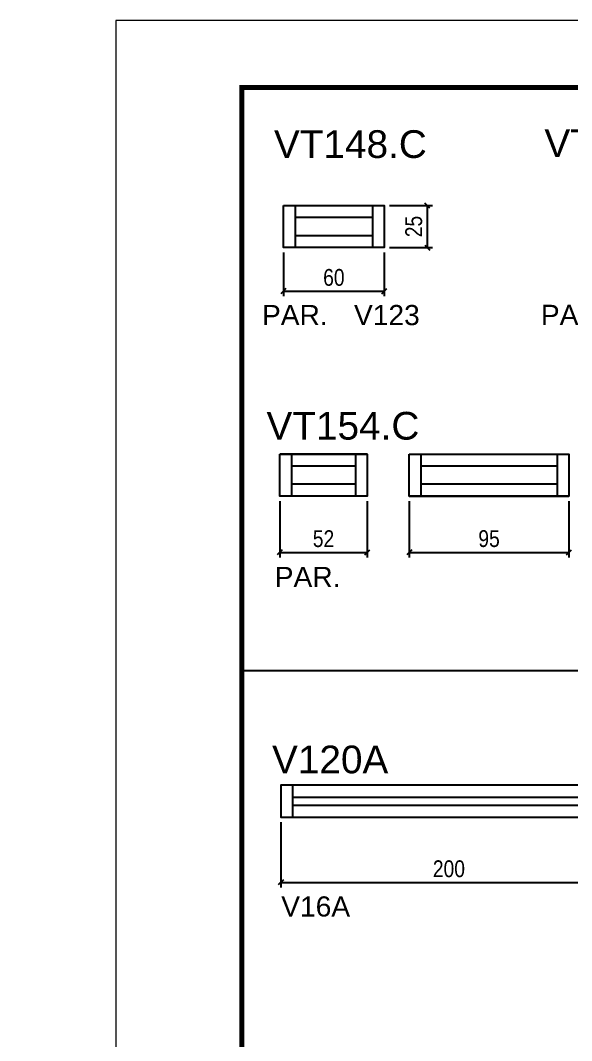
# Model space of a CAD drawing. Extents: x 2815 to 9069, y 548 to 5044.
# Drawn here: x 5942 to 6270, y 2139 to 2746 of the extents above; entities that cross this region are included whole.
import ezdxf

# ---------------------------------------------------------------- set-up
doc = ezdxf.new("R2010")
doc.units = 0
doc.linetypes.add('DASHED', pattern=[0.75, 0.5, -0.25])
for name, color, linetype in [('5', 5, 'Continuous'), ('COTA', 241, 'Continuous'), ('Cotas', 1, 'Continuous'), ('NOMENCLATURA', 7, 'Continuous'), ('Painéis', 200, 'Continuous'), ('SARR_2.2x7', 40, 'Continuous')]:
    doc.layers.add(name, color=color, linetype=linetype)
for name, color, linetype, lineweight in [('Escoras', 2, 'Continuous', 25), ('Folhas', 255, 'Continuous', 9), ('Romaneio', 3, 'Continuous', 13), ('SARRAFO DE PRESSAO', 251, 'DASHED', 9)]:
    doc.layers.add(name, color=color, linetype=linetype, lineweight=lineweight)
doc.styles.add('COTA TECNICA-50', font='techl___.ttf', dxfattribs={"height": 10})
doc.styles.get("Standard").update_dxf_attribs({"font": 'arial.ttf'})
doc.dimstyles.new('COTA PAINEL-50', dxfattribs={"dimtxt": 10, "dimasz": 3, "dimexe": 3, "dimexo": 3, "dimgap": 3, "dimtad": 1, "dimdec": 1, "dimzin": 12, "dimdsep": 46, "dimtxsty": 'COTA TECNICA-50', "dimblk1": 'OBLIQUE', "dimblk2": 'OBLIQUE', "dimsah": 1, "dimcen": 0.9, "dimclrd": 4, "dimclre": 4, "dimclrt": 240, "dimadec": 1, "dimazin": 3, "dimtfac": 1, "dimtdec": 1, "dimtmove": 0, "dimatfit": 3, "dimfxl": 1, "dimtolj": 1, "dimtzin": 12, "dimarcsym": 0})

# ---------------------------------------------------------------- blocks, each defined once
blk = doc.blocks.new('9999999999')
at = {"layer": 'Folhas'}
blk.add_lwpolyline([(98138.98, 34190.21), (99623.98, 34190.21), (99623.98, 35240.21), (98138.98, 35240.21)], close=True, dxfattribs=at)
at = {"layer": 'Folhas', "color": 30, "const_width": 3}
blk.add_lwpolyline([(98213.98, 34230.21), (99583.98, 34230.21), (99583.98, 35200.21), (98213.98, 35200.21)], close=True, dxfattribs=at)
blk = doc.blocks.new('_Oblique')
at = {"color": 0, "linetype": 'ByBlock', "lineweight": -2}
blk.add_line((-0.5, -0.5), (0.5, 0.5), dxfattribs=at)
blk = doc.blocks.new('*D507')
at = {"layer": 'COTA', "color": 4, "linetype": 'ByBlock', "lineweight": -2, "transparency": 16777216}
for p, q in [((6098.75, 2608.18), (6098.75, 2582.22)), ((6158.75, 2608.18), (6158.75, 2582.22)), ((6098.75, 2585.22), (6158.75, 2585.22))]:
    blk.add_line(p, q, dxfattribs=at)
at = {"layer": 'Defpoints', "color": 0, "linetype": 'ByBlock', "transparency": 16777216}
for p in [(6098.75, 2611.18), (6158.75, 2611.18), (6158.75, 2585.22)]:
    blk.add_point(p, dxfattribs=at)
at = {"layer": 'COTA', "color": 4, "linetype": 'ByBlock', "lineweight": -2, "transparency": 16777216, "xscale": 3, "yscale": 3, "zscale": 3, "rotation": 180}
blk.add_blockref('_Oblique', (6098.75, 2585.22), dxfattribs=at)
at = {"layer": 'COTA', "color": 4, "linetype": 'ByBlock', "lineweight": -2, "transparency": 16777216, "xscale": 3, "yscale": 3, "zscale": 3}
blk.add_blockref('_Oblique', (6158.75, 2585.22), dxfattribs=at)
at = {"layer": 'COTA', "color": 240, "linetype": 'ByBlock', "transparency": 16777216, "insert": (6128.75, 2593.33), "char_height": 10, "attachment_point": 5, "style": 'COTA TECNICA-50'}
blk.add_mtext('\\A1;60', dxfattribs=at)
blk = doc.blocks.new('*D513')
at = {"layer": 'Defpoints', "color": 0, "linetype": 'ByBlock', "transparency": 16777216}
for p in [(6158.75, 2636.18), (6184.42, 2636.18), (6158.75, 2611.18)]:
    blk.add_point(p, dxfattribs=at)
at = {"layer": 'Romaneio', "color": 4, "linetype": 'ByBlock', "lineweight": -2, "transparency": 16777216}
for p, q in [((6161.75, 2636.18), (6187.42, 2636.18)), ((6184.42, 2611.18), (6184.42, 2636.18)), ((6161.75, 2611.18), (6187.42, 2611.18))]:
    blk.add_line(p, q, dxfattribs=at)
at = {"layer": 'Romaneio', "color": 4, "linetype": 'ByBlock', "lineweight": -2, "transparency": 16777216, "xscale": 3, "yscale": 3, "zscale": 3}
for p, rotation in [((6184.42, 2636.18), 90), ((6184.42, 2611.18), 270)]:
    blk.add_blockref('_Oblique', p, dxfattribs=dict(at, rotation=rotation))
at = {"layer": 'Romaneio', "color": 240, "linetype": 'ByBlock', "transparency": 16777216, "insert": (6176.31, 2623.68), "char_height": 10, "attachment_point": 5, "rotation": 90, "style": 'COTA TECNICA-50'}
blk.add_mtext('\\A1;25', dxfattribs=at)
blk = doc.blocks.new('*D291')
at = {"layer": 'Defpoints', "color": 0, "linetype": 'ByBlock', "transparency": 16777216}
for p in [(5635.43, 2496.46), (6338.63, 2164.87)]:
    blk.add_point(p, dxfattribs=at)
at = {"layer": 'Romaneio', "color": 4, "linetype": 'ByBlock', "lineweight": -2, "transparency": 16777216}
blk.add_line((5705.75, 2463.29), (5635.43, 2496.46), dxfattribs=at)
at = {"layer": 'Romaneio', "color": 4, "linetype": 'ByBlock', "lineweight": -2, "transparency": 16777216, "xscale": 3, "yscale": 3, "zscale": 3, "rotation": 154.754283765593}
blk.add_blockref('_Oblique', (5635.43, 2496.46), dxfattribs=at)
at = {"layer": 'Romaneio', "color": 240, "linetype": 'ByBlock', "transparency": 16777216, "insert": (5686.61, 2481.29), "char_height": 10, "attachment_point": 5, "rotation": 334.75428, "style": 'COTA TECNICA-50'}
blk.add_mtext('\\A1;R777.5', dxfattribs=at)
blk = doc.blocks.new('*D251')
at = {"layer": 'Cotas', "color": 4, "linetype": 'ByBlock', "lineweight": -2, "transparency": 16777216}
for p, q in [((6096.58, 2460.28), (6096.58, 2426.74)), ((6148.58, 2460.28), (6148.58, 2426.74)), ((6096.58, 2429.74), (6148.58, 2429.74))]:
    blk.add_line(p, q, dxfattribs=at)
at = {"layer": 'Defpoints', "color": 0, "linetype": 'ByBlock', "transparency": 16777216}
for p in [(6096.58, 2463.28), (6148.58, 2463.28), (6148.58, 2429.74)]:
    blk.add_point(p, dxfattribs=at)
at = {"layer": 'Cotas', "color": 4, "linetype": 'ByBlock', "lineweight": -2, "transparency": 16777216, "xscale": 3, "yscale": 3, "zscale": 3, "rotation": 180}
blk.add_blockref('_Oblique', (6096.58, 2429.74), dxfattribs=at)
at = {"layer": 'Cotas', "color": 4, "linetype": 'ByBlock', "lineweight": -2, "transparency": 16777216, "xscale": 3, "yscale": 3, "zscale": 3}
blk.add_blockref('_Oblique', (6148.58, 2429.74), dxfattribs=at)
at = {"layer": 'Cotas', "color": 240, "linetype": 'ByBlock', "transparency": 16777216, "insert": (6122.58, 2437.85), "char_height": 10, "attachment_point": 5, "style": 'COTA TECNICA-50'}
blk.add_mtext('\\A1;52', dxfattribs=at)
blk = doc.blocks.new('*D252')
at = {"layer": 'Cotas', "color": 4, "linetype": 'ByBlock', "lineweight": -2, "transparency": 16777216}
for p, q in [((6173.58, 2460.28), (6173.58, 2426.74)), ((6268.58, 2460.28), (6268.58, 2426.74)), ((6173.58, 2429.74), (6268.58, 2429.74))]:
    blk.add_line(p, q, dxfattribs=at)
at = {"layer": 'Defpoints', "color": 0, "linetype": 'ByBlock', "transparency": 16777216}
for p in [(6173.58, 2463.28), (6268.58, 2463.28), (6268.58, 2429.74)]:
    blk.add_point(p, dxfattribs=at)
at = {"layer": 'Cotas', "color": 4, "linetype": 'ByBlock', "lineweight": -2, "transparency": 16777216, "xscale": 3, "yscale": 3, "zscale": 3, "rotation": 180}
blk.add_blockref('_Oblique', (6173.58, 2429.74), dxfattribs=at)
at = {"layer": 'Cotas', "color": 4, "linetype": 'ByBlock', "lineweight": -2, "transparency": 16777216, "xscale": 3, "yscale": 3, "zscale": 3}
blk.add_blockref('_Oblique', (6268.58, 2429.74), dxfattribs=at)
at = {"layer": 'Cotas', "color": 240, "linetype": 'ByBlock', "transparency": 16777216, "insert": (6221.08, 2437.88), "char_height": 10, "attachment_point": 5, "style": 'COTA TECNICA-50'}
blk.add_mtext('\\A1;95', dxfattribs=at)
blk = doc.blocks.new('*D382')
at = {"layer": 'Defpoints', "color": 0, "linetype": 'ByBlock', "transparency": 16777216}
for p in [(6097.2, 2272.13), (6297.2, 2272.13), (6297.2, 2233.29)]:
    blk.add_point(p, dxfattribs=at)
at = {"layer": 'Romaneio', "color": 4, "linetype": 'ByBlock', "lineweight": -2, "transparency": 16777216}
for p, q in [((6097.2, 2269.13), (6097.2, 2230.29)), ((6297.2, 2269.13), (6297.2, 2230.29)), ((6097.2, 2233.29), (6297.2, 2233.29))]:
    blk.add_line(p, q, dxfattribs=at)
at = {"layer": 'Romaneio', "color": 4, "linetype": 'ByBlock', "lineweight": -2, "transparency": 16777216, "xscale": 3, "yscale": 3, "zscale": 3, "rotation": 180}
blk.add_blockref('_Oblique', (6097.2, 2233.29), dxfattribs=at)
at = {"layer": 'Romaneio', "color": 4, "linetype": 'ByBlock', "lineweight": -2, "transparency": 16777216, "xscale": 3, "yscale": 3, "zscale": 3}
blk.add_blockref('_Oblique', (6297.2, 2233.29), dxfattribs=at)
at = {"layer": 'Romaneio', "color": 240, "linetype": 'ByBlock', "transparency": 16777216, "insert": (6197.2, 2241.39), "char_height": 10, "attachment_point": 5, "style": 'COTA TECNICA-50'}
blk.add_mtext('\\A1;200', dxfattribs=at)
blk = doc.blocks.new('*D363')
at = {"layer": 'Defpoints', "color": 0, "linetype": 'ByBlock', "transparency": 16777216}
for p in [(5705.69, 2668.82), (6334.17, 2211.13)]:
    blk.add_point(p, dxfattribs=at)
at = {"layer": 'Escoras', "color": 4, "linetype": 'ByBlock', "lineweight": -2, "transparency": 16777216}
blk.add_line((5777.67, 2616.4), (5705.69, 2668.82), dxfattribs=at)
at = {"layer": 'Escoras', "color": 4, "linetype": 'ByBlock', "lineweight": -2, "transparency": 16777216, "xscale": 3, "yscale": 3, "zscale": 3, "rotation": 143.9361923024451}
blk.add_blockref('_Oblique', (5705.69, 2668.82), dxfattribs=at)
at = {"layer": 'Escoras', "color": 240, "linetype": 'ByBlock', "transparency": 16777216, "insert": (5762.25, 2637.66), "char_height": 10, "attachment_point": 5, "rotation": 323.93619, "style": 'COTA TECNICA-50'}
blk.add_mtext('\\A1;R777.5', dxfattribs=at)
blk = doc.blocks.new('*D323')
at = {"layer": 'Defpoints', "color": 0, "linetype": 'ByBlock', "transparency": 16777216}
for p in [(6201.42, 2477.52), (5470.48, 2191.57)]:
    blk.add_point(p, dxfattribs=at)
at = {"layer": 'Escoras', "color": 4, "linetype": 'ByBlock', "lineweight": -2, "transparency": 16777216}
blk.add_line((5523.53, 2212.33), (5470.48, 2191.57), dxfattribs=at)
at = {"layer": 'Escoras', "color": 4, "linetype": 'ByBlock', "lineweight": -2, "transparency": 16777216, "xscale": 3, "yscale": 3, "zscale": 3, "rotation": 201.3657636139107}
blk.add_blockref('_Oblique', (5470.48, 2191.57), dxfattribs=at)
at = {"layer": 'Escoras', "color": 240, "linetype": 'ByBlock', "transparency": 16777216, "insert": (5496.85, 2210.59), "char_height": 10, "attachment_point": 5, "rotation": 21.36576, "style": 'COTA TECNICA-50'}
blk.add_mtext('\\A1;R784.9', dxfattribs=at)
blk = doc.blocks.new('*D328')
at = {"layer": 'Defpoints', "color": 0, "linetype": 'ByBlock', "transparency": 16777216}
for p in [(6478.11, 2597.52), (5806.21, 2191.83)]:
    blk.add_point(p, dxfattribs=at)
at = {"layer": 'Escoras', "color": 4, "linetype": 'ByBlock', "lineweight": -2, "transparency": 16777216}
blk.add_line((5861.82, 2225.41), (5806.21, 2191.83), dxfattribs=at)
at = {"layer": 'Escoras', "color": 4, "linetype": 'ByBlock', "lineweight": -2, "transparency": 16777216, "xscale": 3, "yscale": 3, "zscale": 3, "rotation": 211.1227501324942}
blk.add_blockref('_Oblique', (5806.21, 2191.83), dxfattribs=at)
at = {"layer": 'Escoras', "color": 240, "linetype": 'ByBlock', "transparency": 16777216, "insert": (5835.81, 2219.17), "char_height": 10, "attachment_point": 5, "rotation": 31.12275, "style": 'COTA TECNICA-50'}
blk.add_mtext('\\A1;R784.9', dxfattribs=at)

msp = doc.modelspace()

# ---------------------------------------------------------------- linework, layer by layer
at = {"layer": 'Escoras', "linetype": 'ByBlock'}
msp.add_line((6073.99, 2359.36), (7443.99, 2359.36), dxfattribs=at)
at = {"layer": 'Painéis', "linetype": 'Continuous'}
for p, q in [((6148.58, 2488.26), (6096.58, 2488.26)), ((6173.58, 2488.26), (6268.58, 2488.26)), ((6148.58, 2463.28), (6096.58, 2463.28)), ((6173.58, 2463.28), (6268.58, 2463.28))]:
    msp.add_line(p, q, dxfattribs=at)
for points in [[(6098.75, 2636.18), (6158.75, 2636.18), (6158.75, 2611.18), (6098.75, 2611.18)], [(6096.58, 2488.26), (6148.58, 2488.26), (6148.58, 2463.28), (6096.58, 2463.28)], [(6173.58, 2488.26), (6268.58, 2488.26), (6268.58, 2463.28), (6173.58, 2463.28)], [(6297.2, 2272.13), (6297.2, 2291.13), (6097.2, 2291.13), (6097.2, 2272.13)]]:
    msp.add_lwpolyline(points, close=True, dxfattribs=at)
at = {"layer": 'SARR_2.2x7', "linetype": 'Continuous'}
for p, q in [((6105.75, 2636.18), (6105.75, 2611.18)), ((6151.75, 2636.18), (6151.75, 2611.18)), ((6105.75, 2629.18), (6151.75, 2629.18)), ((6151.75, 2618.18), (6105.75, 2618.18)), ((6103.58, 2488.26), (6103.58, 2463.26)), ((6141.58, 2488.26), (6141.58, 2463.28)), ((6180.58, 2488.26), (6180.58, 2463.26)), ((6261.58, 2488.26), (6261.58, 2463.28)), ((6103.58, 2481.26), (6141.58, 2481.26)), ((6180.58, 2481.26), (6261.58, 2481.26)), ((6141.58, 2470.26), (6103.58, 2470.26)), ((6261.58, 2470.26), (6180.58, 2470.26)), ((6104.2, 2291.13), (6104.2, 2272.13)), ((6104.2, 2284.13), (6290.2, 2284.13)), ((6290.2, 2279.13), (6104.2, 2279.13))]:
    msp.add_line(p, q, dxfattribs=at)

# ---------------------------------------------------------------- block references
at = {"layer": 'SARRAFO DE PRESSAO', "color": 6, "linetype": 'ByBlock'}
msp.add_blockref('9999999999', (-92139.99, -32493.85), dxfattribs=at)

# ---------------------------------------------------------------- texts
at = {"layer": '5', "linetype": 'Continuous'}
for s, rotation, p in [('PAR.', 359.99996, (6085.97, 2565)), ('V123', 359.99996, (6140.71, 2565)), ('PAR.', 359.99996, (6251.92, 2565.09)), ('PAR.', 359.99996, (6093.55, 2409.14)), ('V16A', 0.00004, (6097.42, 2213.02))]:
    msp.add_text(s, height=12, rotation=rotation, dxfattribs=at).set_placement(p)
at = {"layer": 'NOMENCLATURA', "linetype": 'Continuous'}
for s, p in [('VT148.C', (6093.09, 2664.49)), ('VT150.C', (6254.02, 2664.99)), ('VT154.C', (6088.66, 2496.86)), ('V120A', (6091.95, 2298.26))]:
    msp.add_text(s, height=16.5, dxfattribs=at).set_placement(p)

# ---------------------------------------------------------------- dimensions: what is measured, and where the dimension line sits
at = {"layer": 'COTA', "linetype": 'ByBlock'}
dim = msp.add_linear_dim(base=(6158.75, 2585.22), p1=(6098.75, 2611.18), p2=(6158.75, 2611.18), dimstyle='COTA PAINEL-50', override={"dimarcsym": 1}, dxfattribs=at)
dim.commit()
dim.dimension.update_dxf_attribs({"geometry": '*D507', "text_midpoint": (6128.75, 2593.33)})
at = {"layer": 'Cotas', "linetype": 'ByBlock'}
for base, p1, p2, picture, middle in [((6148.58, 2429.74), (6096.58, 2463.28), (6148.58, 2463.28), '*D251', (6122.58, 2437.85)), ((6268.58, 2429.74), (6173.58, 2463.28), (6268.58, 2463.28), '*D252', (6221.08, 2437.88))]:
    dim = msp.add_linear_dim(base=base, p1=p1, p2=p2, dimstyle='COTA PAINEL-50', override={"dimarcsym": 1}, dxfattribs=at)
    dim.commit()
    dim.dimension.update_dxf_attribs({"geometry": picture, "text_midpoint": middle})
at = {"layer": 'Escoras', "linetype": 'ByBlock'}
for center, mpoint, picture, middle in [((6334.17, 2211.13), (5705.69, 2668.82), '*D363', (5757.48, 2631.11)), ((6478.11, 2597.52), (5806.21, 2191.83), '*D328', (5840, 2212.24)), ((6201.42, 2477.52), (5470.48, 2191.57), '*D323', (5499.8, 2203.04))]:
    dim = msp.add_radius_dim(center=center, mpoint=mpoint, dimstyle='COTA PAINEL-50', override={"dimarcsym": 1}, dxfattribs=at)
    dim.commit()
    dim.dimension.update_dxf_attribs({"geometry": picture, "text_midpoint": middle, "dimtype": 164})
at = {"layer": 'Romaneio', "linetype": 'ByBlock'}
dim = msp.add_linear_dim(base=(6184.42, 2636.18), p1=(6158.75, 2611.18), p2=(6158.75, 2636.18), angle=90, dimstyle='COTA PAINEL-50', override={"dimarcsym": 1}, dxfattribs=at)
dim.commit()
dim.dimension.update_dxf_attribs({"geometry": '*D513', "text_midpoint": (6176.31, 2623.68)})
dim = msp.add_radius_dim(center=(6338.63, 2164.87), mpoint=(5635.43, 2496.46), dimstyle='COTA PAINEL-50', override={"dimarcsym": 1}, dxfattribs=at)
dim.commit()
dim.dimension.update_dxf_attribs({"geometry": '*D291', "text_midpoint": (5683.15, 2473.95), "dimtype": 164})
dim = msp.add_linear_dim(base=(6297.2, 2233.29), p1=(6097.2, 2272.13), p2=(6297.2, 2272.13), dimstyle='COTA PAINEL-50', override={"dimarcsym": 1}, dxfattribs=at)
dim.commit()
dim.dimension.update_dxf_attribs({"geometry": '*D382', "text_midpoint": (6197.2, 2241.39)})

doc.saveas('drawing.dxf')
